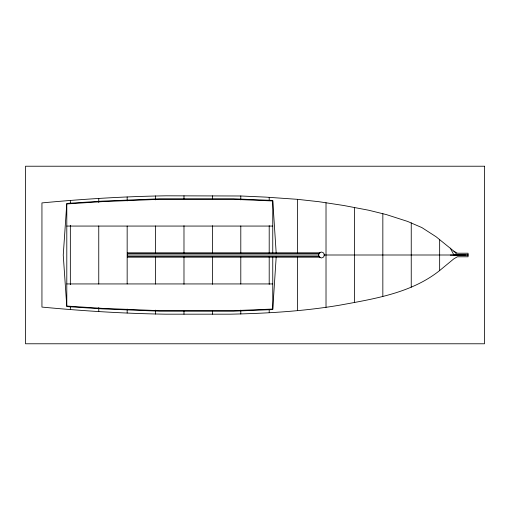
<?xml version="1.0" encoding="UTF-8"?>
<svg xmlns="http://www.w3.org/2000/svg" width="510" height="510" viewBox="0 0 510 510"><rect width="100%" height="100%" fill="white"/><g stroke="black" fill="none" stroke-linecap="round" stroke-linejoin="round"><path stroke-width="0.76" d="M320.114 257.187L127.417 257.187L127.404 253.648L127.417 252.813L320.114 252.813M276.203 256.677L272.754 309.576L233.695 311.196L159.12 311.176L102.306 308.888L66.797 306.58L63.246 255.096L66.797 203.42L102.306 201.112L159.12 198.823L233.695 198.804L272.754 200.424L276.203 253.323M439.652 270.549L453.855 258.825L457.406 256.779L468.059 256.779L468.059 253.221L457.406 253.221L453.855 251.175L436.101 236.767L421.897 227.6L407.694 221.461L386.389 214.595L368.634 210.222L343.778 205.505L318.916 201.705L297.61 199.34L265.653 197.109L240.797 195.987L166.222 195.815C124.727 196.426 83.257 199.015 41.941 202.916L41.941 307.084C83.257 310.979 124.727 313.599 166.222 314.185L230.144 314.179C266.959 313.433 303.877 311.278 340.221 305.088C374.646 298.758 411.5 292.995 439.652 270.549L439.652 239.451M66.797 226.064L272.754 226.064M127.417 257.187L127.455 253.648L319.279 253.648M468.059 254.904L453.855 254.904L450.304 248.134M127.398 255L319.273 255M323.799 255L465.292 255M450.304 255.096L468.059 255.096M127.404 256.351L319.279 256.351M66.797 283.936L272.754 283.936M453.855 251.175L457.406 254.904M127.436 252.813L127.455 253.648M411.245 222.813L411.245 287.187M382.838 213.633L382.838 296.367M354.431 207.385L354.431 302.615M326.017 202.693L326.017 307.307M297.61 199.34L297.61 253.317M297.61 256.683L297.61 310.66M272.754 253.011L272.754 200.953L233.695 199.333L159.12 199.346L102.306 201.635L66.797 203.943L66.797 306.057L102.306 308.365L159.12 310.654L233.695 310.666L272.754 309.047L272.754 256.989M269.203 197.325L269.203 200.207M269.203 225.618L269.203 253.413M269.203 256.587L269.203 284.382M269.203 309.793L269.203 312.675M240.797 195.987L240.797 199.894M240.797 225.975L240.797 253.011M240.797 256.989L240.797 284.025M240.797 310.105L240.797 314.013M212.389 195.815L212.389 198.779M212.389 225.701L212.389 253.419M212.389 256.581L212.389 284.299M212.389 311.221L212.389 314.185M183.982 195.815L183.982 198.779M183.982 225.701L183.982 253.419M183.982 256.581L183.982 284.299M183.982 311.221L183.982 314.185M155.569 195.923L155.569 199.869M155.569 225.943L155.569 253.011M155.569 256.989L155.569 284.057M155.569 310.131L155.569 314.077M127.162 196.981L127.162 200.934M127.162 226.058L127.162 283.942M127.162 309.066L127.162 313.019M98.755 198.466L98.755 202.413M98.755 225.962L98.755 284.038M98.755 307.587L98.755 311.534M70.348 200.417L70.348 203.146M70.348 225.312L70.348 284.688M70.348 306.854L70.348 309.583M319.674 252.603L318.603 254.088L318.603 255.912L319.674 257.397L321.415 257.958L323.155 257.397L324.233 255.912L324.233 254.088L323.155 252.603L321.415 252.042L319.674 252.603M484.5 166.222L25.5 166.222L25.5 343.778L484.5 343.778L484.5 166.222"/></g></svg>
